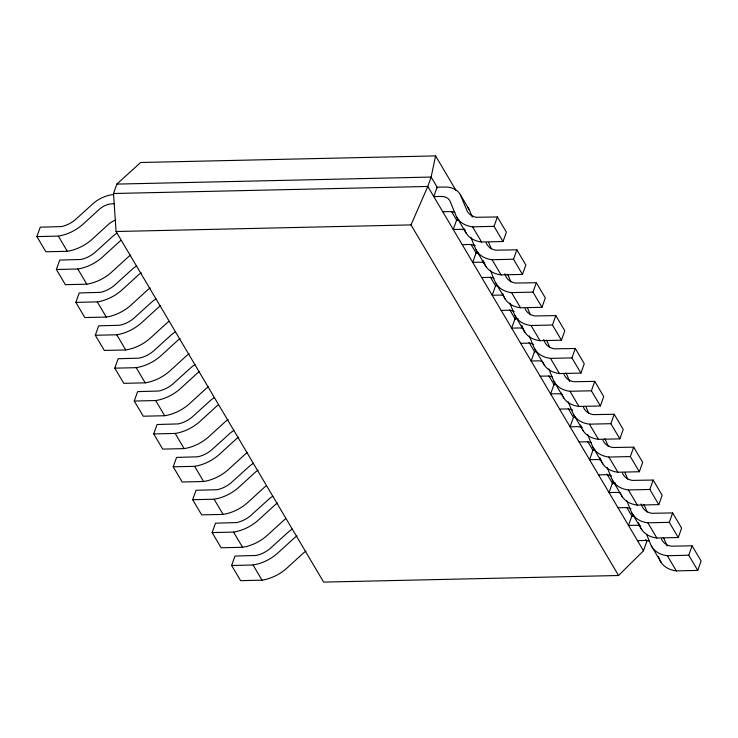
<?xml version="1.0" encoding="UTF-8"?>
<svg xmlns="http://www.w3.org/2000/svg" width="738" height="738" viewBox="0 0 738 738"><rect width="100%" height="100%" fill="white"/><g stroke="black" fill="none" stroke-linecap="round" stroke-linejoin="round"><path stroke-width="1.11" d="M618.582 575.502L323.65 582.107L116.069 231.511L113.504 193.504L116.853 184.094L140.644 162.498L435.577 155.893L431.14 177.055L427.791 186.465L411.001 224.906L618.582 575.502L643.481 550.769L646.829 541.36L645.658 539.377M115.681 220.053A15.046 10.295 -30.6 0 0 108.385 224.435L92.379 239.047A34.944 23.902 -30.6 0 1 67.315 251.289L45.885 251.778L36.9 236.594L40.249 227.184L61.392 226.594A22.85 15.627 -30.6 0 0 75.165 219.859L93.984 202.812A27.149 18.57 -30.6 0 1 113.717 194.481M130.764 255.099A15.046 10.295 -30.6 0 0 127.849 257.322L111.853 271.935A34.944 23.902 -30.6 0 1 86.789 284.185L65.359 284.665L56.374 269.481L59.723 260.071L80.857 259.481A22.85 15.627 -30.6 0 0 94.639 252.747L113.458 235.699A27.149 18.57 -30.6 0 1 117.047 233.107M150.238 287.986A15.046 10.295 -30.6 0 0 147.323 290.209L131.327 304.822A34.944 23.902 -30.6 0 1 106.263 317.072L84.833 317.552L75.848 302.368L79.197 292.958L100.331 292.368A22.85 15.627 -30.6 0 0 114.113 285.634L132.932 268.586A27.149 18.57 -30.6 0 1 136.521 266.003M168.688 321.565A15.046 10.295 -30.6 0 0 166.797 323.106L150.801 337.709A34.944 23.902 -30.6 0 1 125.737 349.96L104.307 350.439L95.313 335.264L98.671 325.845L119.805 325.255A22.85 15.627 -30.6 0 0 133.578 318.521L152.397 301.473A27.149 18.57 -30.6 0 1 155.986 298.89M189.177 353.76A15.046 10.295 -30.6 0 0 186.271 355.993L170.266 370.596A34.944 23.902 -30.6 0 1 145.202 382.847L123.781 383.326L114.787 368.151L118.145 358.742L139.279 358.142A22.85 15.627 -30.6 0 0 153.052 351.408L171.871 334.369A27.149 18.57 -30.6 0 1 175.459 331.777M208.651 386.657A15.046 10.295 -30.6 0 0 205.745 388.88L189.74 403.483A34.944 23.902 -30.6 0 1 164.675 415.734L143.246 416.214L134.261 401.038L137.609 391.629L158.753 391.029A22.85 15.627 -30.6 0 0 172.526 384.304L191.345 367.256A27.149 18.57 -30.6 0 1 194.933 364.664M228.125 419.544A15.046 10.295 -30.6 0 0 225.219 421.767L209.214 436.37A34.944 23.902 -30.6 0 1 184.149 448.621L162.72 449.101L153.735 433.926L157.083 424.516L178.227 423.916A22.85 15.627 -30.6 0 0 192 417.191L210.819 400.144A27.149 18.57 -30.6 0 1 214.407 397.551M247.599 452.431A15.046 10.295 -30.6 0 0 244.684 454.654L228.688 469.267A34.944 23.902 -30.6 0 1 203.623 481.508L182.194 481.997L173.209 466.813L176.557 457.403L197.692 456.813A22.85 15.627 -30.6 0 0 211.474 450.079L230.293 433.031A27.149 18.57 -30.6 0 1 233.881 430.439M266.049 486.01A15.046 10.295 -30.6 0 0 264.158 487.541L248.162 502.154A34.944 23.902 -30.6 0 1 223.097 514.404L201.668 514.884L192.683 499.7L196.031 490.29L217.166 489.7A22.85 15.627 -30.6 0 0 230.939 482.966L249.767 465.918A27.149 18.57 -30.6 0 1 253.355 463.335M285.523 518.897A15.046 10.295 -30.6 0 0 283.632 520.428L267.636 535.041A34.944 23.902 -30.6 0 1 242.562 547.292L221.142 547.771L212.147 532.587L215.505 523.177L236.64 522.587A22.85 15.627 -30.6 0 0 250.413 515.853L269.232 498.805A27.149 18.57 -30.6 0 1 272.82 496.222M306.012 551.092A15.046 10.295 -30.6 0 0 303.106 553.325L287.1 567.928A34.944 23.902 -30.6 0 1 262.036 580.179L240.606 580.658L231.621 565.483L234.97 556.065L256.114 555.474A22.85 15.627 -30.6 0 0 269.887 548.74L288.706 531.692A27.149 18.57 -30.6 0 1 292.294 529.109M503.03 241.529L494.036 226.354L497.394 216.944L476.342 217.295A22.85 15.627 -30.6 0 1 467.172 211.077L460.291 194.601A27.149 18.57 -30.6 0 0 446.222 187.028L437.127 187.175L433.778 196.585L440.927 196.428A15.046 10.295 -30.6 0 1 450.162 201.4L455.936 215.514A34.944 23.902 -30.6 0 0 472.606 226.834L481.6 242.009L503.03 241.529L506.379 232.119L497.394 216.944M483.159 260.56L484.396 263.586A34.944 23.902 -30.6 0 0 501.074 274.896L522.495 274.416L513.51 259.241L516.858 249.831L495.807 250.182A22.85 15.627 -30.6 0 1 486.646 243.964L486.13 242.857M522.495 274.416L525.853 265.007L516.858 249.831M502.633 293.447L503.87 296.473A34.944 23.902 -30.6 0 0 520.539 307.783L541.969 307.303L532.984 292.128L536.332 282.719L515.281 283.069A22.85 15.627 -30.6 0 1 506.12 276.851L504.774 273.724M541.969 307.303L545.317 297.894L536.332 282.719M521.692 325.329L523.343 329.36A34.944 23.902 -30.6 0 0 540.013 340.679L561.443 340.2L552.458 325.015L555.806 315.606L534.755 315.956A22.85 15.627 -30.6 0 1 525.594 309.739L525.078 308.632M561.443 340.2L564.791 330.781L555.806 315.606M542.808 362.247A34.944 23.902 -30.6 0 0 559.487 373.566L580.917 373.087L571.932 357.902L575.28 348.493L554.229 348.843A22.85 15.627 -30.6 0 1 545.059 342.626L543.721 339.498M580.917 373.087L584.265 363.677L575.28 348.493M561.461 393.123L562.282 395.134A34.944 23.902 -30.6 0 0 578.961 406.454L600.391 405.974L591.396 390.789L594.754 381.38L573.703 381.731A22.85 15.627 -30.6 0 1 564.533 375.513L564.016 374.415M600.391 405.974L603.739 396.564L594.754 381.38M587.632 441.37L592.909 450.281L589.561 459.691L596.701 459.534A15.046 10.295 -30.6 0 1 600.769 460.06M582.457 429.516A34.944 23.902 -30.6 0 0 598.435 439.341L619.855 438.861L610.87 423.686L614.219 414.267L593.177 414.627A22.85 15.627 -30.6 0 1 584.007 408.4L583.49 407.302M619.855 438.861L623.213 429.451L614.219 414.267M599.994 457.892L601.23 460.918A34.944 23.902 -30.6 0 0 617.9 472.228L639.329 471.748L630.344 456.573L633.693 447.163L612.641 447.514A22.85 15.627 -30.6 0 1 603.481 441.296L602.964 440.189M639.329 471.748L642.687 462.339L633.693 447.163M620.704 493.805A34.944 23.902 -30.6 0 0 637.374 505.115L658.803 504.635L649.818 489.46L653.167 480.051L632.115 480.401A22.85 15.627 -30.6 0 1 622.955 474.183L622.438 473.076M658.803 504.635L662.152 495.226L653.167 480.051M638.527 522.661L640.178 526.692A34.944 23.902 -30.6 0 0 656.848 538.011L678.277 537.522L669.292 522.347L672.641 512.938L651.589 513.288A22.85 15.627 -30.6 0 1 642.429 507.071L641.082 503.943M678.277 537.522L681.626 528.113L672.641 512.938M658.407 556.553L659.643 559.579A34.944 23.902 -30.6 0 0 676.322 570.898L697.751 570.419L688.766 555.234L692.115 545.825L671.063 546.175A22.85 15.627 -30.6 0 1 661.894 539.958L661.377 538.851M697.751 570.419L701.1 561.009L692.115 545.825M116.853 184.094L431.14 177.055L437.588 187.941M113.504 193.504L427.791 186.465L643.481 550.769M114.399 203.743L112.351 203.789A15.046 10.295 -30.6 0 0 99.39 209.26L83.394 223.863A34.944 23.902 -30.6 0 1 58.33 236.114L36.9 236.594M442.763 211.76L449.912 211.603A15.046 10.295 -30.6 0 1 454.876 212.452M458.704 220.016L456.601 220.062L453.252 229.472L460.392 229.315A15.046 10.295 -30.6 0 1 465.364 230.164M116.069 231.511L411.001 224.906M472.606 226.834L494.036 226.354M462.237 244.647L469.386 244.49A15.046 10.295 -30.6 0 1 475.189 245.736M478.178 252.903L476.075 252.949L472.726 262.359L479.866 262.202A15.046 10.295 -30.6 0 1 484.838 263.051M56.374 269.481L77.804 269.001A34.944 23.902 -30.6 0 0 102.868 256.75L118.864 242.147A15.046 10.295 -30.6 0 1 120.755 240.606M470.872 237.313L475.41 248.402A34.944 23.902 -30.6 0 0 492.08 259.721L513.51 259.241M481.711 277.543L488.851 277.377A15.046 10.295 -30.6 0 1 493.823 278.226M497.652 285.791L495.549 285.837L492.2 295.246L499.34 295.089A15.046 10.295 -30.6 0 1 503.408 295.615M75.848 302.368L97.278 301.888A34.944 23.902 -30.6 0 0 122.342 289.637L138.338 275.034A15.046 10.295 -30.6 0 1 141.244 272.811M490.346 270.2L494.884 281.298A34.944 23.902 -30.6 0 0 511.554 292.608L532.984 292.128M501.185 310.43L508.325 310.264A15.046 10.295 -30.6 0 1 514.128 311.519M518.177 318.659L515.023 318.724L511.674 328.133L518.814 327.976A15.046 10.295 -30.6 0 1 522.882 328.502M95.313 335.264L116.742 334.775A34.944 23.902 -30.6 0 0 141.807 322.534L157.812 307.921A15.046 10.295 -30.6 0 1 160.718 305.698M509.82 303.087L514.349 314.185A34.944 23.902 -30.6 0 0 531.028 325.495L552.458 325.015M520.659 343.318L527.799 343.161A15.046 10.295 -30.6 0 1 533.602 344.406M536.6 351.565L534.496 351.62L531.139 361.03L538.288 360.864A15.046 10.295 -30.6 0 1 542.356 361.389M114.787 368.151L136.216 367.672A34.944 23.902 -30.6 0 0 161.281 355.421L177.286 340.808A15.046 10.295 -30.6 0 1 180.192 338.585M529.294 335.974L533.823 347.072A34.944 23.902 -30.6 0 0 550.502 358.382L571.932 357.902M540.133 376.205L547.273 376.048A15.046 10.295 -30.6 0 1 552.236 376.897M556.065 384.461L553.961 384.507L550.613 393.917L557.753 393.751A15.046 10.295 -30.6 0 1 561.83 394.286M134.261 401.038L155.69 400.559A34.944 23.902 -30.6 0 0 180.755 388.308L196.76 373.696A15.046 10.295 -30.6 0 1 199.666 371.472M548.758 368.862L553.297 379.959A34.944 23.902 -30.6 0 0 569.976 391.269L591.396 390.789M559.598 409.092L566.747 408.935A15.046 10.295 -30.6 0 1 572.55 410.18M575.539 417.348L573.435 417.394L570.087 426.804L577.227 426.647A15.046 10.295 -30.6 0 1 582.199 427.496M153.735 433.926L175.164 433.446A34.944 23.902 -30.6 0 0 200.229 421.195L216.225 406.592A15.046 10.295 -30.6 0 1 218.116 405.051M568.232 401.758L572.771 412.846A34.944 23.902 -30.6 0 0 589.441 424.166L610.87 423.686M579.072 441.979L586.221 441.822A15.046 10.295 -30.6 0 1 591.184 442.671M592.909 450.281L595.013 450.235M173.209 466.813L194.638 466.333A34.944 23.902 -30.6 0 0 219.703 454.082L235.699 439.479A15.046 10.295 -30.6 0 1 238.605 437.247M587.706 434.645L592.245 445.734A34.944 23.902 -30.6 0 0 608.915 457.053L630.344 456.573M598.546 474.875L605.686 474.709A15.046 10.295 -30.6 0 1 611.488 475.955M615.538 483.095L612.383 483.169L609.034 492.578L616.175 492.421A15.046 10.295 -30.6 0 1 620.243 492.947M192.683 499.7L214.103 499.22A34.944 23.902 -30.6 0 0 239.177 486.969L255.173 472.366A15.046 10.295 -30.6 0 1 258.079 470.143M607.18 467.532L611.719 478.621A34.944 23.902 -30.6 0 0 628.389 489.94L649.818 489.46M618.02 507.762L625.16 507.596A15.046 10.295 -30.6 0 1 630.962 508.842M633.96 516.01L631.857 516.056L628.499 525.465L635.649 525.308A15.046 10.295 -30.6 0 1 640.612 526.157M212.147 532.587L233.577 532.107A34.944 23.902 -30.6 0 0 258.641 519.856L274.647 505.253A15.046 10.295 -30.6 0 1 277.553 503.03M626.654 500.419L631.184 511.517A34.944 23.902 -30.6 0 0 647.863 522.827L669.292 522.347M637.494 540.65L644.634 540.484A15.046 10.295 -30.6 0 1 649.597 541.341M231.621 565.483L253.051 564.994A34.944 23.902 -30.6 0 0 278.115 552.753L294.121 538.14A15.046 10.295 -30.6 0 1 297.027 535.917M646.534 534.312L650.658 544.404A34.944 23.902 -30.6 0 0 667.337 555.714L688.766 555.234M460.291 194.601L469.276 209.786L472.338 217.064M435.577 155.893L456.102 190.561M492.08 259.721L501.074 274.896M511.554 292.608L520.539 307.783M531.028 325.495L540.013 340.679M550.502 358.382L559.487 373.566M569.976 391.269L578.961 406.454M589.441 424.166L598.435 439.341M608.915 457.053L617.9 472.228M628.389 489.94L637.374 505.115M647.863 522.827L656.848 538.011M667.337 555.714L676.322 570.898M456.637 217.009L466.462 233.595M476.102 249.896L485.936 266.483M495.576 282.783L505.41 299.37M515.05 315.67L524.884 332.266M534.524 348.557L544.349 365.153M553.998 381.454L563.823 398.04M573.472 414.341L583.297 430.927M592.937 447.228L602.771 463.815M612.411 480.115L622.245 496.702M631.885 513.002L641.709 529.589M651.359 545.889L661.183 562.485M451.656 211.705L456.933 220.616M470.992 244.37L476.268 253.282M490.336 277.036L495.613 285.947M509.681 309.711L515.539 319.609M529.026 342.377L534.884 352.275M548.952 376.039L554.229 384.941M568.297 408.704L573.564 417.616M606.977 474.036L612.835 483.944M626.903 507.698L632.18 516.609M58.33 236.114L67.315 251.289M77.804 269.001L86.789 284.185M97.278 301.888L106.263 317.072M116.742 334.775L125.737 349.96M136.216 367.672L145.202 382.847M155.69 400.559L164.675 415.734M175.164 433.446L184.149 448.621M194.638 466.333L203.623 481.508M214.103 499.22L223.097 514.404M233.577 532.107L242.562 547.292M253.051 564.994L262.036 580.179M625.058 472.892L627.706 479.165M586.11 407.118L588.758 413.391M527.698 308.447L530.345 314.72M488.75 242.673L491.397 248.946M667.06 545.954L663.997 538.666A27.149 18.57 -30.6 0 0 663.185 537.384M647.18 512.052L644.523 505.779A27.149 18.57 -30.6 0 0 643.711 504.497M608.232 446.278L605.584 440.005A27.149 18.57 -30.6 0 0 604.763 438.723M569.699 381.509L566.636 374.221A27.149 18.57 -30.6 0 0 565.825 372.939M549.819 347.607L547.162 341.334A27.149 18.57 -30.6 0 0 546.351 340.052M580.52 425.005L581.756 428.031M510.871 281.833L508.224 275.56A27.149 18.57 -30.6 0 0 507.403 274.278M464.101 228.679L464.922 230.699A34.944 23.902 -30.6 0 0 481.6 242.009M467.486 207.313A27.149 18.57 -30.6 0 1 469.276 209.786"/></g></svg>
